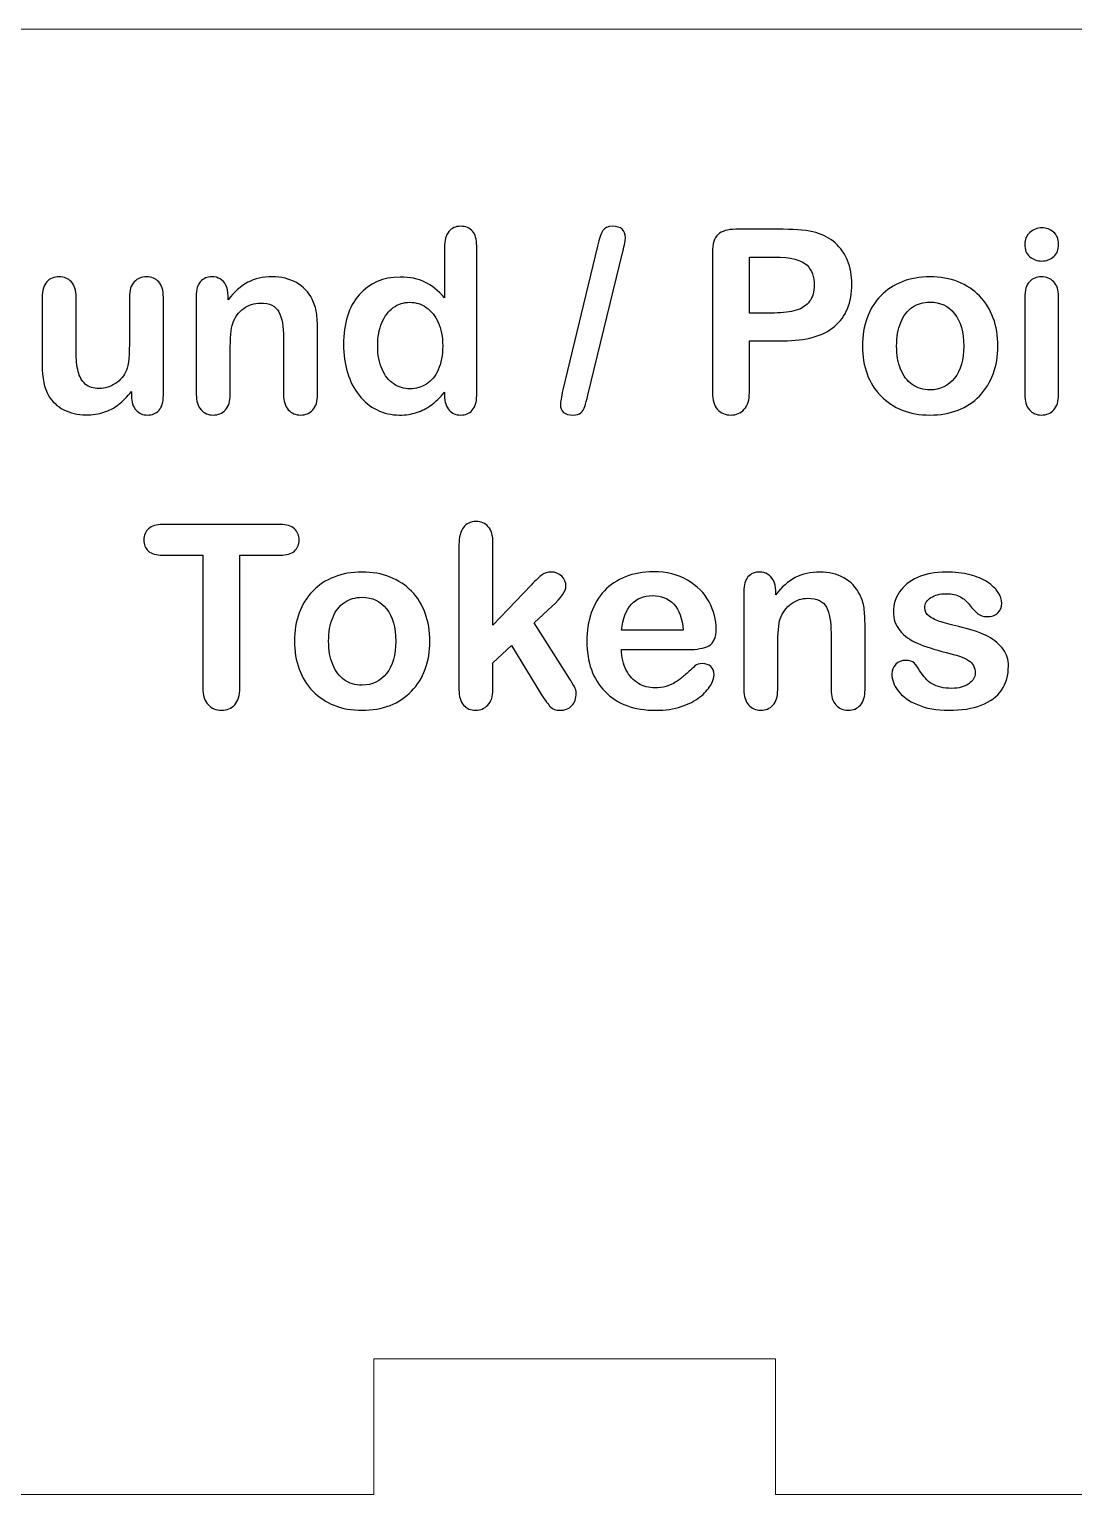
# Model space of a CAD drawing. Header units: inches. Extents: x -11.2 to 11.8, y -8.6 to 8.5.
# Drawn here: x -10.357 to -9.395, y -3.816 to -2.466 of the extents above; entities that cross this region are included whole.
import ezdxf

# ---------------------------------------------------------------- set-up
doc = ezdxf.new("R2010")
doc.units = ezdxf.units.IN
doc.header["$MEASUREMENT"] = 0
doc.layers.add('Tiny token holder', color=7, linetype='Continuous')

msp = doc.modelspace()

# ---------------------------------------------------------------- linework, layer by layer
at = {"layer": 'Tiny token holder', "color": 240, "lineweight": 9}
msp.add_open_spline([(-10.7794, -3.6911), (-10.7794, -3.6911), (-10.4094, -3.6911), (-10.4094, -3.6911), (-10.4094, -3.6911), (-10.4094, -3.6911), (-10.4094, -3.8161), (-10.4094, -3.8161), (-10.4094, -3.8161), (-10.4094, -3.8161), (-10.0394, -3.8161), (-10.0394, -3.8161), (-10.0394, -3.8161), (-10.0394, -3.8161), (-10.0394, -3.6911), (-10.0394, -3.6911), (-10.0394, -3.6911), (-10.0394, -3.6911), (-9.6694, -3.6911), (-9.6694, -3.6911), (-9.6694, -3.6911), (-9.6694, -3.6911), (-9.6694, -3.8161), (-9.6694, -3.8161), (-9.6694, -3.8161), (-9.6694, -3.8161), (-9.2994, -3.8161), (-9.2994, -3.8161), (-9.2994, -3.8161), (-9.2994, -3.8161), (-9.2994, -3.6911), (-9.2994, -3.6911), (-9.2994, -3.6911), (-9.2994, -3.6911), (-8.9294, -3.6911), (-8.9294, -3.6911), (-8.9294, -3.6911), (-8.9294, -3.6911), (-8.9294, -3.8161), (-8.9294, -3.8161), (-8.9294, -3.8161), (-8.9294, -3.8161), (-8.7544, -3.8161), (-8.7544, -3.8161), (-8.7544, -3.8161), (-8.7544, -3.8161), (-8.6294, -3.8161), (-8.6294, -3.8161), (-8.6294, -3.8161), (-8.6294, -3.8161), (-8.6294, -3.6911), (-8.6294, -3.6911), (-8.6294, -3.6911), (-8.6294, -3.6911), (-8.6294, -3.2631), (-8.6294, -3.2631), (-8.6294, -3.2631), (-8.6294, -3.2631), (-8.7544, -3.2631), (-8.7544, -3.2631), (-8.7544, -3.2631), (-8.7544, -3.2631), (-8.7544, -2.8931), (-8.7544, -2.8931), (-8.7544, -2.8931), (-8.7544, -2.8931), (-8.6294, -2.8931), (-8.6294, -2.8931), (-8.6294, -2.8931), (-8.6294, -2.8931), (-8.6294, -2.4661), (-8.6294, -2.4661), (-8.6294, -2.4661), (-8.6294, -2.4661), (-8.7544, -2.4661), (-8.7544, -2.4661), (-8.7544, -2.4661), (-8.7544, -2.4661), (-10.9544, -2.4661), (-10.9544, -2.4661), (-10.9544, -2.4661), (-10.9544, -2.4661), (-11.0794, -2.4661), (-11.0794, -2.4661), (-11.0794, -2.4661), (-11.0794, -2.4661), (-11.0794, -2.8931), (-11.0794, -2.8931), (-11.0794, -2.8931), (-11.0794, -2.8931), (-10.9544, -2.8931), (-10.9544, -2.8931), (-10.9544, -2.8931), (-10.9544, -2.8931), (-10.9544, -3.2631), (-10.9544, -3.2631), (-10.9544, -3.2631), (-10.9544, -3.2631), (-11.0794, -3.2631), (-11.0794, -3.2631), (-11.0794, -3.2631), (-11.0794, -3.2631), (-11.0794, -3.6911), (-11.0794, -3.6911), (-11.0794, -3.6911), (-11.0794, -3.6911), (-11.0794, -3.8161), (-11.0794, -3.8161), (-11.0794, -3.8161), (-11.0794, -3.8161), (-10.9544, -3.8161), (-10.9544, -3.8161), (-10.9544, -3.8161), (-10.9544, -3.8161), (-10.7794, -3.8161), (-10.7794, -3.8161), (-10.7794, -3.8161), (-10.7794, -3.8161), (-10.7794, -3.6911), (-10.7794, -3.6911)], degree=3, knots=[0, 0, 0, 0, 0.032258, 0.032258, 0.032258, 0.032258, 0.064516, 0.064516, 0.064516, 0.064516, 0.096774, 0.096774, 0.096774, 0.096774, 0.129032, 0.129032, 0.129032, 0.129032, 0.16129, 0.16129, 0.16129, 0.16129, 0.193548, 0.193548, 0.193548, 0.193548, 0.225806, 0.225806, 0.225806, 0.225806, 0.258065, 0.258065, 0.258065, 0.258065, 0.290323, 0.290323, 0.290323, 0.290323, 0.322581, 0.322581, 0.322581, 0.322581, 0.354839, 0.354839, 0.354839, 0.354839, 0.387097, 0.387097, 0.387097, 0.387097, 0.419355, 0.419355, 0.419355, 0.419355, 0.451613, 0.451613, 0.451613, 0.451613, 0.483871, 0.483871, 0.483871, 0.483871, 0.516129, 0.516129, 0.516129, 0.516129, 0.548387, 0.548387, 0.548387, 0.548387, 0.580645, 0.580645, 0.580645, 0.580645, 0.612903, 0.612903, 0.612903, 0.612903, 0.645161, 0.645161, 0.645161, 0.645161, 0.677419, 0.677419, 0.677419, 0.677419, 0.709677, 0.709677, 0.709677, 0.709677, 0.741935, 0.741935, 0.741935, 0.741935, 0.774194, 0.774194, 0.774194, 0.774194, 0.806452, 0.806452, 0.806452, 0.806452, 0.83871, 0.83871, 0.83871, 0.83871, 0.870968, 0.870968, 0.870968, 0.870968, 0.903226, 0.903226, 0.903226, 0.903226, 0.935484, 0.935484, 0.935484, 0.935484, 1, 1, 1, 1], dxfattribs=at)
at = {"layer": 'Tiny token holder', "color": 250}
for points, knots in [([(-9.9742, -2.8036), (-9.9742, -2.8036), (-9.9742, -2.8005), (-9.9742, -2.8005), (-9.9742, -2.8005), (-9.9784, -2.8053), (-9.9825, -2.8093), (-9.9866, -2.8123), (-9.9866, -2.8123), (-9.9907, -2.8153), (-9.9952, -2.8176), (-10, -2.8192), (-10, -2.8192), (-10.0047, -2.8207), (-10.0099, -2.8215), (-10.0156, -2.8215), (-10.0156, -2.8215), (-10.0231, -2.8215), (-10.03, -2.8199), (-10.0364, -2.8167), (-10.0364, -2.8167), (-10.0428, -2.8136), (-10.0484, -2.8091), (-10.053, -2.8031), (-10.053, -2.8031), (-10.0577, -2.7973), (-10.0612, -2.7903), (-10.0636, -2.7824), (-10.0636, -2.7824), (-10.066, -2.7744), (-10.0673, -2.7658), (-10.0673, -2.7566), (-10.0673, -2.7566), (-10.0673, -2.737), (-10.0625, -2.7217), (-10.0529, -2.7108), (-10.0529, -2.7108), (-10.0434, -2.6999), (-10.0307, -2.6944), (-10.0152, -2.6944), (-10.0152, -2.6944), (-10.0061, -2.6944), (-9.9985, -2.6959), (-9.9923, -2.699), (-9.9923, -2.699), (-9.9861, -2.7021), (-9.9801, -2.7069), (-9.9742, -2.7134), (-9.9742, -2.7134), (-9.9742, -2.7134), (-9.9742, -2.6671), (-9.9742, -2.6671), (-9.9742, -2.6671), (-9.9742, -2.6607), (-9.9729, -2.6558), (-9.9703, -2.6525), (-9.9703, -2.6525), (-9.9678, -2.6493), (-9.9641, -2.6476), (-9.9594, -2.6476), (-9.9594, -2.6476), (-9.9546, -2.6476), (-9.951, -2.6491), (-9.9484, -2.6521), (-9.9484, -2.6521), (-9.9459, -2.6552), (-9.9446, -2.6596), (-9.9446, -2.6655), (-9.9446, -2.6655), (-9.9446, -2.6655), (-9.9446, -2.8036), (-9.9446, -2.8036), (-9.9446, -2.8036), (-9.9446, -2.8096), (-9.9459, -2.8141), (-9.9487, -2.8171), (-9.9487, -2.8171), (-9.9515, -2.82), (-9.955, -2.8215), (-9.9594, -2.8215), (-9.9594, -2.8215), (-9.9636, -2.8215), (-9.9672, -2.82), (-9.97, -2.8169), (-9.97, -2.8169), (-9.9728, -2.8138), (-9.9742, -2.8093), (-9.9742, -2.8036)], [0, 0, 0, 0, 0.043478, 0.043478, 0.043478, 0.043478, 0.086957, 0.086957, 0.086957, 0.086957, 0.130435, 0.130435, 0.130435, 0.130435, 0.173913, 0.173913, 0.173913, 0.173913, 0.217391, 0.217391, 0.217391, 0.217391, 0.26087, 0.26087, 0.26087, 0.26087, 0.304348, 0.304348, 0.304348, 0.304348, 0.347826, 0.347826, 0.347826, 0.347826, 0.391304, 0.391304, 0.391304, 0.391304, 0.434783, 0.434783, 0.434783, 0.434783, 0.478261, 0.478261, 0.478261, 0.478261, 0.521739, 0.521739, 0.521739, 0.521739, 0.565217, 0.565217, 0.565217, 0.565217, 0.608696, 0.608696, 0.608696, 0.608696, 0.652174, 0.652174, 0.652174, 0.652174, 0.695652, 0.695652, 0.695652, 0.695652, 0.73913, 0.73913, 0.73913, 0.73913, 0.782609, 0.782609, 0.782609, 0.782609, 0.826087, 0.826087, 0.826087, 0.826087, 0.869565, 0.869565, 0.869565, 0.869565, 0.913043, 0.913043, 0.913043, 0.913043, 1, 1, 1, 1]), ([(-9.81, -2.6709), (-9.81, -2.6709), (-9.8421, -2.8031), (-9.8421, -2.8031), (-9.8421, -2.8031), (-9.8432, -2.8075), (-9.8441, -2.811), (-9.8449, -2.8135), (-9.8449, -2.8135), (-9.8457, -2.816), (-9.847, -2.818), (-9.8486, -2.8194), (-9.8486, -2.8194), (-9.8502, -2.8208), (-9.8526, -2.8215), (-9.8558, -2.8215), (-9.8558, -2.8215), (-9.8636, -2.8215), (-9.8675, -2.8182), (-9.8675, -2.8114), (-9.8675, -2.8114), (-9.8675, -2.8097), (-9.8667, -2.8053), (-9.8652, -2.7982), (-9.8652, -2.7982), (-9.8652, -2.7982), (-9.8332, -2.666), (-9.8332, -2.666), (-9.8332, -2.666), (-9.8315, -2.6589), (-9.8299, -2.6541), (-9.8284, -2.6515), (-9.8284, -2.6515), (-9.8268, -2.6489), (-9.8238, -2.6476), (-9.8194, -2.6476), (-9.8194, -2.6476), (-9.8155, -2.6476), (-9.8126, -2.6485), (-9.8106, -2.6503), (-9.8106, -2.6503), (-9.8086, -2.6522), (-9.8076, -2.6547), (-9.8076, -2.6579), (-9.8076, -2.6579), (-9.8076, -2.6603), (-9.8084, -2.6646), (-9.81, -2.6709)], [0, 0, 0, 0, 0.076923, 0.076923, 0.076923, 0.076923, 0.153846, 0.153846, 0.153846, 0.153846, 0.230769, 0.230769, 0.230769, 0.230769, 0.307692, 0.307692, 0.307692, 0.307692, 0.384615, 0.384615, 0.384615, 0.384615, 0.461538, 0.461538, 0.461538, 0.461538, 0.538462, 0.538462, 0.538462, 0.538462, 0.615385, 0.615385, 0.615385, 0.615385, 0.692308, 0.692308, 0.692308, 0.692308, 0.769231, 0.769231, 0.769231, 0.769231, 0.846154, 0.846154, 0.846154, 0.846154, 1, 1, 1, 1]), ([(-9.6622, -2.7531), (-9.6622, -2.7531), (-9.6934, -2.7531), (-9.6934, -2.7531), (-9.6934, -2.7531), (-9.6934, -2.7531), (-9.6934, -2.8008), (-9.6934, -2.8008), (-9.6934, -2.8008), (-9.6934, -2.8076), (-9.695, -2.8127), (-9.6982, -2.8162), (-9.6982, -2.8162), (-9.7014, -2.8198), (-9.7055, -2.8215), (-9.7103, -2.8215), (-9.7103, -2.8215), (-9.7155, -2.8215), (-9.7196, -2.8198), (-9.7228, -2.8163), (-9.7228, -2.8163), (-9.7259, -2.8128), (-9.7275, -2.8077), (-9.7275, -2.801), (-9.7275, -2.801), (-9.7275, -2.801), (-9.7275, -2.6713), (-9.7275, -2.6713), (-9.7275, -2.6713), (-9.7275, -2.6638), (-9.7257, -2.6585), (-9.7223, -2.6552), (-9.7223, -2.6552), (-9.7188, -2.652), (-9.7134, -2.6504), (-9.7059, -2.6504), (-9.7059, -2.6504), (-9.7059, -2.6504), (-9.6622, -2.6504), (-9.6622, -2.6504), (-9.6622, -2.6504), (-9.6492, -2.6504), (-9.6393, -2.6514), (-9.6323, -2.6534), (-9.6323, -2.6534), (-9.6254, -2.6553), (-9.6195, -2.6585), (-9.6144, -2.6629), (-9.6144, -2.6629), (-9.6094, -2.6674), (-9.6056, -2.6728), (-9.603, -2.6792), (-9.603, -2.6792), (-9.6004, -2.6856), (-9.5991, -2.6929), (-9.5991, -2.7009), (-9.5991, -2.7009), (-9.5991, -2.7181), (-9.6044, -2.731), (-9.615, -2.7399), (-9.615, -2.7399), (-9.6255, -2.7487), (-9.6412, -2.7531), (-9.6622, -2.7531)], [0, 0, 0, 0, 0.058824, 0.058824, 0.058824, 0.058824, 0.117647, 0.117647, 0.117647, 0.117647, 0.176471, 0.176471, 0.176471, 0.176471, 0.235294, 0.235294, 0.235294, 0.235294, 0.294118, 0.294118, 0.294118, 0.294118, 0.352941, 0.352941, 0.352941, 0.352941, 0.411765, 0.411765, 0.411765, 0.411765, 0.470588, 0.470588, 0.470588, 0.470588, 0.529412, 0.529412, 0.529412, 0.529412, 0.588235, 0.588235, 0.588235, 0.588235, 0.647059, 0.647059, 0.647059, 0.647059, 0.705882, 0.705882, 0.705882, 0.705882, 0.764706, 0.764706, 0.764706, 0.764706, 0.823529, 0.823529, 0.823529, 0.823529, 0.882353, 0.882353, 0.882353, 0.882353, 1, 1, 1, 1]), ([(-9.424, -2.6796), (-9.4284, -2.6796), (-9.4321, -2.6782), (-9.4352, -2.6756), (-9.4352, -2.6756), (-9.4383, -2.6729), (-9.4398, -2.6691), (-9.4398, -2.6642), (-9.4398, -2.6642), (-9.4398, -2.6598), (-9.4383, -2.6562), (-9.4351, -2.6533), (-9.4351, -2.6533), (-9.4319, -2.6505), (-9.4282, -2.649), (-9.424, -2.649), (-9.424, -2.649), (-9.42, -2.649), (-9.4164, -2.6503), (-9.4133, -2.6529), (-9.4133, -2.6529), (-9.4101, -2.6555), (-9.4086, -2.6593), (-9.4086, -2.6642), (-9.4086, -2.6642), (-9.4086, -2.669), (-9.4101, -2.6728), (-9.4131, -2.6755), (-9.4131, -2.6755), (-9.4162, -2.6782), (-9.4198, -2.6796), (-9.424, -2.6796)], [0, 0, 0, 0, 0.111111, 0.111111, 0.111111, 0.111111, 0.222222, 0.222222, 0.222222, 0.222222, 0.333333, 0.333333, 0.333333, 0.333333, 0.444444, 0.444444, 0.444444, 0.444444, 0.555556, 0.555556, 0.555556, 0.555556, 0.666667, 0.666667, 0.666667, 0.666667, 0.777778, 0.777778, 0.777778, 0.777778, 1, 1, 1, 1]), ([(-9.6704, -2.676), (-9.6704, -2.676), (-9.6934, -2.676), (-9.6934, -2.676), (-9.6934, -2.676), (-9.6934, -2.676), (-9.6934, -2.7275), (-9.6934, -2.7275), (-9.6934, -2.7275), (-9.6934, -2.7275), (-9.6704, -2.7275), (-9.6704, -2.7275), (-9.6704, -2.7275), (-9.6624, -2.7275), (-9.6557, -2.7266), (-9.6502, -2.725), (-9.6502, -2.725), (-9.6449, -2.7233), (-9.6408, -2.7205), (-9.6379, -2.7167), (-9.6379, -2.7167), (-9.6351, -2.7129), (-9.6337, -2.7079), (-9.6337, -2.7017), (-9.6337, -2.7017), (-9.6337, -2.6942), (-9.6359, -2.6882), (-9.6402, -2.6835), (-9.6402, -2.6835), (-9.6451, -2.6786), (-9.6552, -2.676), (-9.6704, -2.676)], [0, 0, 0, 0, 0.111111, 0.111111, 0.111111, 0.111111, 0.222222, 0.222222, 0.222222, 0.222222, 0.333333, 0.333333, 0.333333, 0.333333, 0.444444, 0.444444, 0.444444, 0.444444, 0.555556, 0.555556, 0.555556, 0.555556, 0.666667, 0.666667, 0.666667, 0.666667, 0.777778, 0.777778, 0.777778, 0.777778, 1, 1, 1, 1]), ([(-10.2626, -2.8039), (-10.2626, -2.8039), (-10.2626, -2.7998), (-10.2626, -2.7998), (-10.2626, -2.7998), (-10.2664, -2.8046), (-10.2703, -2.8086), (-10.2744, -2.8118), (-10.2744, -2.8118), (-10.2785, -2.815), (-10.283, -2.8174), (-10.2879, -2.8189), (-10.2879, -2.8189), (-10.2928, -2.8205), (-10.2984, -2.8213), (-10.3047, -2.8213), (-10.3047, -2.8213), (-10.3123, -2.8213), (-10.319, -2.8197), (-10.325, -2.8166), (-10.325, -2.8166), (-10.331, -2.8135), (-10.3357, -2.8091), (-10.339, -2.8036), (-10.339, -2.8036), (-10.3429, -2.797), (-10.3448, -2.7874), (-10.3448, -2.7749), (-10.3448, -2.7749), (-10.3448, -2.7749), (-10.3448, -2.7129), (-10.3448, -2.7129), (-10.3448, -2.7129), (-10.3448, -2.7066), (-10.3434, -2.7019), (-10.3406, -2.6988), (-10.3406, -2.6988), (-10.3378, -2.6957), (-10.334, -2.6941), (-10.3293, -2.6941), (-10.3293, -2.6941), (-10.3246, -2.6941), (-10.3208, -2.6957), (-10.3179, -2.6988), (-10.3179, -2.6988), (-10.315, -2.702), (-10.3136, -2.7066), (-10.3136, -2.7129), (-10.3136, -2.7129), (-10.3136, -2.7129), (-10.3136, -2.763), (-10.3136, -2.763), (-10.3136, -2.763), (-10.3136, -2.7702), (-10.3129, -2.7764), (-10.3117, -2.7813), (-10.3117, -2.7813), (-10.3105, -2.7862), (-10.3083, -2.7901), (-10.3051, -2.7929), (-10.3051, -2.7929), (-10.302, -2.7957), (-10.2976, -2.7971), (-10.2922, -2.7971), (-10.2922, -2.7971), (-10.2869, -2.7971), (-10.2819, -2.7955), (-10.2773, -2.7924), (-10.2773, -2.7924), (-10.2726, -2.7892), (-10.2692, -2.7851), (-10.2671, -2.7801), (-10.2671, -2.7801), (-10.2653, -2.7757), (-10.2644, -2.7659), (-10.2644, -2.7509), (-10.2644, -2.7509), (-10.2644, -2.7509), (-10.2644, -2.7129), (-10.2644, -2.7129), (-10.2644, -2.7129), (-10.2644, -2.7066), (-10.263, -2.702), (-10.2601, -2.6988), (-10.2601, -2.6988), (-10.2571, -2.6957), (-10.2534, -2.6941), (-10.2487, -2.6941), (-10.2487, -2.6941), (-10.244, -2.6941), (-10.2403, -2.6957), (-10.2374, -2.6988), (-10.2374, -2.6988), (-10.2346, -2.7019), (-10.2332, -2.7066), (-10.2332, -2.7129), (-10.2332, -2.7129), (-10.2332, -2.7129), (-10.2332, -2.8036), (-10.2332, -2.8036), (-10.2332, -2.8036), (-10.2332, -2.8096), (-10.2345, -2.814), (-10.2372, -2.8171), (-10.2372, -2.8171), (-10.24, -2.82), (-10.2435, -2.8215), (-10.2478, -2.8215), (-10.2478, -2.8215), (-10.2521, -2.8215), (-10.2556, -2.82), (-10.2584, -2.8169), (-10.2584, -2.8169), (-10.2612, -2.8138), (-10.2626, -2.8094), (-10.2626, -2.8039)], [0, 0, 0, 0, 0.033333, 0.033333, 0.033333, 0.033333, 0.066667, 0.066667, 0.066667, 0.066667, 0.1, 0.1, 0.1, 0.1, 0.133333, 0.133333, 0.133333, 0.133333, 0.166667, 0.166667, 0.166667, 0.166667, 0.2, 0.2, 0.2, 0.2, 0.233333, 0.233333, 0.233333, 0.233333, 0.266667, 0.266667, 0.266667, 0.266667, 0.3, 0.3, 0.3, 0.3, 0.333333, 0.333333, 0.333333, 0.333333, 0.366667, 0.366667, 0.366667, 0.366667, 0.4, 0.4, 0.4, 0.4, 0.433333, 0.433333, 0.433333, 0.433333, 0.466667, 0.466667, 0.466667, 0.466667, 0.5, 0.5, 0.5, 0.5, 0.533333, 0.533333, 0.533333, 0.533333, 0.566667, 0.566667, 0.566667, 0.566667, 0.6, 0.6, 0.6, 0.6, 0.633333, 0.633333, 0.633333, 0.633333, 0.666667, 0.666667, 0.666667, 0.666667, 0.7, 0.7, 0.7, 0.7, 0.733333, 0.733333, 0.733333, 0.733333, 0.766667, 0.766667, 0.766667, 0.766667, 0.8, 0.8, 0.8, 0.8, 0.833333, 0.833333, 0.833333, 0.833333, 0.866667, 0.866667, 0.866667, 0.866667, 0.9, 0.9, 0.9, 0.9, 0.933333, 0.933333, 0.933333, 0.933333, 1, 1, 1, 1]), ([(-10.1736, -2.7115), (-10.1736, -2.7115), (-10.1736, -2.7153), (-10.1736, -2.7153), (-10.1736, -2.7153), (-10.168, -2.708), (-10.162, -2.7026), (-10.1555, -2.6992), (-10.1555, -2.6992), (-10.1489, -2.6958), (-10.1414, -2.6941), (-10.1329, -2.6941), (-10.1329, -2.6941), (-10.1246, -2.6941), (-10.1173, -2.6959), (-10.1107, -2.6995), (-10.1107, -2.6995), (-10.1042, -2.7031), (-10.0994, -2.7082), (-10.0962, -2.7148), (-10.0962, -2.7148), (-10.0941, -2.7186), (-10.0928, -2.7227), (-10.0921, -2.7272), (-10.0921, -2.7272), (-10.0915, -2.7316), (-10.0912, -2.7373), (-10.0912, -2.7442), (-10.0912, -2.7442), (-10.0912, -2.7442), (-10.0912, -2.8025), (-10.0912, -2.8025), (-10.0912, -2.8025), (-10.0912, -2.8088), (-10.0927, -2.8135), (-10.0955, -2.8167), (-10.0955, -2.8167), (-10.0984, -2.8199), (-10.1022, -2.8215), (-10.1067, -2.8215), (-10.1067, -2.8215), (-10.1114, -2.8215), (-10.1152, -2.8199), (-10.1181, -2.8166), (-10.1181, -2.8166), (-10.121, -2.8133), (-10.1225, -2.8086), (-10.1225, -2.8025), (-10.1225, -2.8025), (-10.1225, -2.8025), (-10.1225, -2.7502), (-10.1225, -2.7502), (-10.1225, -2.7502), (-10.1225, -2.7399), (-10.1239, -2.732), (-10.1268, -2.7265), (-10.1268, -2.7265), (-10.1296, -2.7211), (-10.1354, -2.7183), (-10.1439, -2.7183), (-10.1439, -2.7183), (-10.1495, -2.7183), (-10.1546, -2.72), (-10.1592, -2.7233), (-10.1592, -2.7233), (-10.1638, -2.7266), (-10.1672, -2.7312), (-10.1693, -2.7371), (-10.1693, -2.7371), (-10.1708, -2.7417), (-10.1716, -2.7504), (-10.1716, -2.7632), (-10.1716, -2.7632), (-10.1716, -2.7632), (-10.1716, -2.8025), (-10.1716, -2.8025), (-10.1716, -2.8025), (-10.1716, -2.8088), (-10.1731, -2.8136), (-10.176, -2.8167), (-10.176, -2.8167), (-10.179, -2.8199), (-10.1828, -2.8215), (-10.1874, -2.8215), (-10.1874, -2.8215), (-10.1919, -2.8215), (-10.1956, -2.8199), (-10.1985, -2.8166), (-10.1985, -2.8166), (-10.2014, -2.8133), (-10.2029, -2.8086), (-10.2029, -2.8025), (-10.2029, -2.8025), (-10.2029, -2.8025), (-10.2029, -2.7119), (-10.2029, -2.7119), (-10.2029, -2.7119), (-10.2029, -2.706), (-10.2016, -2.7015), (-10.199, -2.6986), (-10.199, -2.6986), (-10.1964, -2.6956), (-10.1928, -2.6941), (-10.1883, -2.6941), (-10.1883, -2.6941), (-10.1856, -2.6941), (-10.1831, -2.6948), (-10.1809, -2.6961), (-10.1809, -2.6961), (-10.1786, -2.6974), (-10.1769, -2.6994), (-10.1756, -2.7019), (-10.1756, -2.7019), (-10.1742, -2.7045), (-10.1736, -2.7077), (-10.1736, -2.7115)], [0, 0, 0, 0, 0.033333, 0.033333, 0.033333, 0.033333, 0.066667, 0.066667, 0.066667, 0.066667, 0.1, 0.1, 0.1, 0.1, 0.133333, 0.133333, 0.133333, 0.133333, 0.166667, 0.166667, 0.166667, 0.166667, 0.2, 0.2, 0.2, 0.2, 0.233333, 0.233333, 0.233333, 0.233333, 0.266667, 0.266667, 0.266667, 0.266667, 0.3, 0.3, 0.3, 0.3, 0.333333, 0.333333, 0.333333, 0.333333, 0.366667, 0.366667, 0.366667, 0.366667, 0.4, 0.4, 0.4, 0.4, 0.433333, 0.433333, 0.433333, 0.433333, 0.466667, 0.466667, 0.466667, 0.466667, 0.5, 0.5, 0.5, 0.5, 0.533333, 0.533333, 0.533333, 0.533333, 0.566667, 0.566667, 0.566667, 0.566667, 0.6, 0.6, 0.6, 0.6, 0.633333, 0.633333, 0.633333, 0.633333, 0.666667, 0.666667, 0.666667, 0.666667, 0.7, 0.7, 0.7, 0.7, 0.733333, 0.733333, 0.733333, 0.733333, 0.766667, 0.766667, 0.766667, 0.766667, 0.8, 0.8, 0.8, 0.8, 0.833333, 0.833333, 0.833333, 0.833333, 0.866667, 0.866667, 0.866667, 0.866667, 0.9, 0.9, 0.9, 0.9, 0.933333, 0.933333, 0.933333, 0.933333, 1, 1, 1, 1]), ([(-9.4645, -2.7579), (-9.4645, -2.7672), (-9.4659, -2.7758), (-9.4689, -2.7837), (-9.4689, -2.7837), (-9.4718, -2.7916), (-9.476, -2.7983), (-9.4815, -2.804), (-9.4815, -2.804), (-9.487, -2.8097), (-9.4936, -2.814), (-9.5012, -2.817), (-9.5012, -2.817), (-9.5089, -2.82), (-9.5175, -2.8215), (-9.5271, -2.8215), (-9.5271, -2.8215), (-9.5366, -2.8215), (-9.5451, -2.82), (-9.5527, -2.8169), (-9.5527, -2.8169), (-9.5602, -2.8139), (-9.5668, -2.8095), (-9.5724, -2.8038), (-9.5724, -2.8038), (-9.5779, -2.7981), (-9.5821, -2.7914), (-9.585, -2.7836), (-9.585, -2.7836), (-9.5878, -2.7758), (-9.5893, -2.7672), (-9.5893, -2.7578), (-9.5893, -2.7578), (-9.5893, -2.7484), (-9.5878, -2.7397), (-9.5849, -2.7318), (-9.5849, -2.7318), (-9.582, -2.7239), (-9.5779, -2.7172), (-9.5724, -2.7116), (-9.5724, -2.7116), (-9.567, -2.706), (-9.5604, -2.7017), (-9.5527, -2.6987), (-9.5527, -2.6987), (-9.545, -2.6957), (-9.5364, -2.6941), (-9.5271, -2.6941), (-9.5271, -2.6941), (-9.5176, -2.6941), (-9.509, -2.6957), (-9.5012, -2.6987), (-9.5012, -2.6987), (-9.4935, -2.7018), (-9.4869, -2.7062), (-9.4814, -2.7118), (-9.4814, -2.7118), (-9.4759, -2.7175), (-9.4717, -2.7242), (-9.4688, -2.7321), (-9.4688, -2.7321), (-9.4659, -2.7399), (-9.4645, -2.7485), (-9.4645, -2.7579)], [0, 0, 0, 0, 0.058824, 0.058824, 0.058824, 0.058824, 0.117647, 0.117647, 0.117647, 0.117647, 0.176471, 0.176471, 0.176471, 0.176471, 0.235294, 0.235294, 0.235294, 0.235294, 0.294118, 0.294118, 0.294118, 0.294118, 0.352941, 0.352941, 0.352941, 0.352941, 0.411765, 0.411765, 0.411765, 0.411765, 0.470588, 0.470588, 0.470588, 0.470588, 0.529412, 0.529412, 0.529412, 0.529412, 0.588235, 0.588235, 0.588235, 0.588235, 0.647059, 0.647059, 0.647059, 0.647059, 0.705882, 0.705882, 0.705882, 0.705882, 0.764706, 0.764706, 0.764706, 0.764706, 0.823529, 0.823529, 0.823529, 0.823529, 0.882353, 0.882353, 0.882353, 0.882353, 1, 1, 1, 1]), ([(-9.4086, -2.7119), (-9.4086, -2.7119), (-9.4086, -2.8025), (-9.4086, -2.8025), (-9.4086, -2.8025), (-9.4086, -2.8088), (-9.4101, -2.8135), (-9.413, -2.8167), (-9.413, -2.8167), (-9.416, -2.8199), (-9.4198, -2.8215), (-9.4244, -2.8215), (-9.4244, -2.8215), (-9.4289, -2.8215), (-9.4327, -2.8199), (-9.4355, -2.8166), (-9.4355, -2.8166), (-9.4384, -2.8133), (-9.4398, -2.8086), (-9.4398, -2.8025), (-9.4398, -2.8025), (-9.4398, -2.8025), (-9.4398, -2.7129), (-9.4398, -2.7129), (-9.4398, -2.7129), (-9.4398, -2.7066), (-9.4384, -2.702), (-9.4355, -2.6988), (-9.4355, -2.6988), (-9.4327, -2.6957), (-9.4289, -2.6941), (-9.4244, -2.6941), (-9.4244, -2.6941), (-9.4198, -2.6941), (-9.416, -2.6957), (-9.413, -2.6988), (-9.413, -2.6988), (-9.4101, -2.702), (-9.4086, -2.7064), (-9.4086, -2.7119)], [0, 0, 0, 0, 0.090909, 0.090909, 0.090909, 0.090909, 0.181818, 0.181818, 0.181818, 0.181818, 0.272727, 0.272727, 0.272727, 0.272727, 0.363636, 0.363636, 0.363636, 0.363636, 0.454545, 0.454545, 0.454545, 0.454545, 0.545455, 0.545455, 0.545455, 0.545455, 0.636364, 0.636364, 0.636364, 0.636364, 0.727273, 0.727273, 0.727273, 0.727273, 0.818182, 0.818182, 0.818182, 0.818182, 1, 1, 1, 1]), ([(-10.0358, -2.7576), (-10.0358, -2.7661), (-10.0344, -2.7733), (-10.0318, -2.7793), (-10.0318, -2.7793), (-10.0292, -2.7853), (-10.0256, -2.7898), (-10.021, -2.7928), (-10.021, -2.7928), (-10.0164, -2.7958), (-10.0114, -2.7973), (-10.0059, -2.7973), (-10.0059, -2.7973), (-10.0004, -2.7973), (-9.9954, -2.7959), (-9.9909, -2.793), (-9.9909, -2.793), (-9.9863, -2.7901), (-9.9827, -2.7858), (-9.98, -2.7798), (-9.98, -2.7798), (-9.9773, -2.7739), (-9.9759, -2.7665), (-9.9759, -2.7576), (-9.9759, -2.7576), (-9.9759, -2.7493), (-9.9773, -2.7422), (-9.98, -2.7362), (-9.98, -2.7362), (-9.9827, -2.7301), (-9.9864, -2.7256), (-9.991, -2.7224), (-9.991, -2.7224), (-9.9956, -2.7192), (-10.0007, -2.7176), (-10.0062, -2.7176), (-10.0062, -2.7176), (-10.0119, -2.7176), (-10.017, -2.7192), (-10.0215, -2.7225), (-10.0215, -2.7225), (-10.026, -2.7258), (-10.0295, -2.7304), (-10.032, -2.7365), (-10.032, -2.7365), (-10.0345, -2.7426), (-10.0358, -2.7496), (-10.0358, -2.7576)], [0, 0, 0, 0, 0.076923, 0.076923, 0.076923, 0.076923, 0.153846, 0.153846, 0.153846, 0.153846, 0.230769, 0.230769, 0.230769, 0.230769, 0.307692, 0.307692, 0.307692, 0.307692, 0.384615, 0.384615, 0.384615, 0.384615, 0.461538, 0.461538, 0.461538, 0.461538, 0.538462, 0.538462, 0.538462, 0.538462, 0.615385, 0.615385, 0.615385, 0.615385, 0.692308, 0.692308, 0.692308, 0.692308, 0.769231, 0.769231, 0.769231, 0.769231, 0.846154, 0.846154, 0.846154, 0.846154, 1, 1, 1, 1]), ([(-9.496, -2.7579), (-9.496, -2.7451), (-9.4988, -2.7352), (-9.5044, -2.7281), (-9.5044, -2.7281), (-9.5101, -2.721), (-9.5176, -2.7174), (-9.5271, -2.7174), (-9.5271, -2.7174), (-9.5332, -2.7174), (-9.5386, -2.719), (-9.5432, -2.7221), (-9.5432, -2.7221), (-9.5479, -2.7253), (-9.5515, -2.73), (-9.554, -2.7362), (-9.554, -2.7362), (-9.5566, -2.7424), (-9.5578, -2.7496), (-9.5578, -2.7579), (-9.5578, -2.7579), (-9.5578, -2.7661), (-9.5566, -2.7732), (-9.5541, -2.7793), (-9.5541, -2.7793), (-9.5516, -2.7854), (-9.5481, -2.7901), (-9.5434, -2.7934), (-9.5434, -2.7934), (-9.5388, -2.7966), (-9.5333, -2.7983), (-9.5271, -2.7983), (-9.5271, -2.7983), (-9.5176, -2.7983), (-9.5101, -2.7947), (-9.5044, -2.7875), (-9.5044, -2.7875), (-9.4988, -2.7804), (-9.496, -2.7705), (-9.496, -2.7579)], [0, 0, 0, 0, 0.090909, 0.090909, 0.090909, 0.090909, 0.181818, 0.181818, 0.181818, 0.181818, 0.272727, 0.272727, 0.272727, 0.272727, 0.363636, 0.363636, 0.363636, 0.363636, 0.454545, 0.454545, 0.454545, 0.454545, 0.545455, 0.545455, 0.545455, 0.545455, 0.636364, 0.636364, 0.636364, 0.636364, 0.727273, 0.727273, 0.727273, 0.727273, 0.818182, 0.818182, 0.818182, 0.818182, 1, 1, 1, 1]), ([(-10.1256, -2.9506), (-10.1256, -2.9506), (-10.1627, -2.9506), (-10.1627, -2.9506), (-10.1627, -2.9506), (-10.1627, -2.9506), (-10.1627, -3.0728), (-10.1627, -3.0728), (-10.1627, -3.0728), (-10.1627, -3.0798), (-10.1643, -3.085), (-10.1675, -3.0884), (-10.1675, -3.0884), (-10.1706, -3.0918), (-10.1747, -3.0935), (-10.1797, -3.0935), (-10.1797, -3.0935), (-10.1847, -3.0935), (-10.1889, -3.0918), (-10.192, -3.0883), (-10.192, -3.0883), (-10.1952, -3.0849), (-10.1968, -3.0797), (-10.1968, -3.0728), (-10.1968, -3.0728), (-10.1968, -3.0728), (-10.1968, -2.9506), (-10.1968, -2.9506), (-10.1968, -2.9506), (-10.1968, -2.9506), (-10.234, -2.9506), (-10.234, -2.9506), (-10.234, -2.9506), (-10.2398, -2.9506), (-10.2441, -2.9493), (-10.247, -2.9468), (-10.247, -2.9468), (-10.2498, -2.9442), (-10.2512, -2.9408), (-10.2512, -2.9366), (-10.2512, -2.9366), (-10.2512, -2.9322), (-10.2497, -2.9288), (-10.2468, -2.9262), (-10.2468, -2.9262), (-10.2439, -2.9237), (-10.2396, -2.9224), (-10.234, -2.9224), (-10.234, -2.9224), (-10.234, -2.9224), (-10.1256, -2.9224), (-10.1256, -2.9224), (-10.1256, -2.9224), (-10.1197, -2.9224), (-10.1153, -2.9237), (-10.1124, -2.9263), (-10.1124, -2.9263), (-10.1096, -2.929), (-10.1081, -2.9324), (-10.1081, -2.9366), (-10.1081, -2.9366), (-10.1081, -2.9408), (-10.1096, -2.9442), (-10.1125, -2.9468), (-10.1125, -2.9468), (-10.1154, -2.9493), (-10.1197, -2.9506), (-10.1256, -2.9506)], [0, 0, 0, 0, 0.055556, 0.055556, 0.055556, 0.055556, 0.111111, 0.111111, 0.111111, 0.111111, 0.166667, 0.166667, 0.166667, 0.166667, 0.222222, 0.222222, 0.222222, 0.222222, 0.277778, 0.277778, 0.277778, 0.277778, 0.333333, 0.333333, 0.333333, 0.333333, 0.388889, 0.388889, 0.388889, 0.388889, 0.444444, 0.444444, 0.444444, 0.444444, 0.5, 0.5, 0.5, 0.5, 0.555556, 0.555556, 0.555556, 0.555556, 0.611111, 0.611111, 0.611111, 0.611111, 0.666667, 0.666667, 0.666667, 0.666667, 0.722222, 0.722222, 0.722222, 0.722222, 0.777778, 0.777778, 0.777778, 0.777778, 0.833333, 0.833333, 0.833333, 0.833333, 0.888889, 0.888889, 0.888889, 0.888889, 1, 1, 1, 1]), ([(-9.885, -3.0792), (-9.885, -3.0792), (-9.9126, -3.0338), (-9.9126, -3.0338), (-9.9126, -3.0338), (-9.9126, -3.0338), (-9.9296, -3.0498), (-9.9296, -3.0498), (-9.9296, -3.0498), (-9.9296, -3.0498), (-9.9296, -3.0747), (-9.9296, -3.0747), (-9.9296, -3.0747), (-9.9296, -3.0807), (-9.9312, -3.0854), (-9.9344, -3.0887), (-9.9344, -3.0887), (-9.9376, -3.0919), (-9.9412, -3.0935), (-9.9454, -3.0935), (-9.9454, -3.0935), (-9.9502, -3.0935), (-9.954, -3.0919), (-9.9567, -3.0887), (-9.9567, -3.0887), (-9.9595, -3.0855), (-9.9609, -3.0807), (-9.9609, -3.0745), (-9.9609, -3.0745), (-9.9609, -3.0745), (-9.9609, -2.9409), (-9.9609, -2.9409), (-9.9609, -2.9409), (-9.9609, -2.934), (-9.9595, -2.9287), (-9.9568, -2.925), (-9.9568, -2.925), (-9.9542, -2.9214), (-9.9503, -2.9196), (-9.9454, -2.9196), (-9.9454, -2.9196), (-9.9405, -2.9196), (-9.9367, -2.9212), (-9.9339, -2.9245), (-9.9339, -2.9245), (-9.931, -2.9278), (-9.9296, -2.9327), (-9.9296, -2.9391), (-9.9296, -2.9391), (-9.9296, -2.9391), (-9.9296, -3.015), (-9.9296, -3.015), (-9.9296, -3.015), (-9.9296, -3.015), (-9.8944, -2.9781), (-9.8944, -2.9781), (-9.8944, -2.9781), (-9.89, -2.9735), (-9.8867, -2.9703), (-9.8844, -2.9686), (-9.8844, -2.9686), (-9.8821, -2.967), (-9.8793, -2.9661), (-9.876, -2.9661), (-9.876, -2.9661), (-9.8721, -2.9661), (-9.8689, -2.9674), (-9.8663, -2.9699), (-9.8663, -2.9699), (-9.8636, -2.9724), (-9.8624, -2.9755), (-9.8624, -2.9792), (-9.8624, -2.9792), (-9.8624, -2.9838), (-9.8666, -2.9899), (-9.8751, -2.9976), (-9.8751, -2.9976), (-9.8751, -2.9976), (-9.8917, -3.0128), (-9.8917, -3.0128), (-9.8917, -3.0128), (-9.8917, -3.0128), (-9.8596, -3.0633), (-9.8596, -3.0633), (-9.8596, -3.0633), (-9.8572, -3.0671), (-9.8555, -3.0699), (-9.8545, -3.0719), (-9.8545, -3.0719), (-9.8535, -3.0739), (-9.853, -3.0757), (-9.853, -3.0775), (-9.853, -3.0775), (-9.853, -3.0824), (-9.8543, -3.0864), (-9.857, -3.0892), (-9.857, -3.0892), (-9.8597, -3.0921), (-9.8633, -3.0935), (-9.8678, -3.0935), (-9.8678, -3.0935), (-9.8716, -3.0935), (-9.8745, -3.0925), (-9.8766, -3.0904), (-9.8766, -3.0904), (-9.8786, -3.0883), (-9.8814, -3.0846), (-9.885, -3.0792)], [0, 0, 0, 0, 0.035714, 0.035714, 0.035714, 0.035714, 0.071429, 0.071429, 0.071429, 0.071429, 0.107143, 0.107143, 0.107143, 0.107143, 0.142857, 0.142857, 0.142857, 0.142857, 0.178571, 0.178571, 0.178571, 0.178571, 0.214286, 0.214286, 0.214286, 0.214286, 0.25, 0.25, 0.25, 0.25, 0.285714, 0.285714, 0.285714, 0.285714, 0.321429, 0.321429, 0.321429, 0.321429, 0.357143, 0.357143, 0.357143, 0.357143, 0.392857, 0.392857, 0.392857, 0.392857, 0.428571, 0.428571, 0.428571, 0.428571, 0.464286, 0.464286, 0.464286, 0.464286, 0.5, 0.5, 0.5, 0.5, 0.535714, 0.535714, 0.535714, 0.535714, 0.571429, 0.571429, 0.571429, 0.571429, 0.607143, 0.607143, 0.607143, 0.607143, 0.642857, 0.642857, 0.642857, 0.642857, 0.678571, 0.678571, 0.678571, 0.678571, 0.714286, 0.714286, 0.714286, 0.714286, 0.75, 0.75, 0.75, 0.75, 0.785714, 0.785714, 0.785714, 0.785714, 0.821429, 0.821429, 0.821429, 0.821429, 0.857143, 0.857143, 0.857143, 0.857143, 0.892857, 0.892857, 0.892857, 0.892857, 0.928571, 0.928571, 0.928571, 0.928571, 1, 1, 1, 1]), ([(-9.9877, -3.0299), (-9.9877, -3.0392), (-9.9891, -3.0478), (-9.992, -3.0557), (-9.992, -3.0557), (-9.9949, -3.0636), (-9.9991, -3.0703), (-10.0047, -3.076), (-10.0047, -3.076), (-10.0101, -3.0816), (-10.0168, -3.086), (-10.0244, -3.089), (-10.0244, -3.089), (-10.032, -3.092), (-10.0407, -3.0935), (-10.0502, -3.0935), (-10.0502, -3.0935), (-10.0597, -3.0935), (-10.0683, -3.092), (-10.0758, -3.0889), (-10.0758, -3.0889), (-10.0834, -3.0859), (-10.09, -3.0815), (-10.0955, -3.0758), (-10.0955, -3.0758), (-10.1011, -3.0701), (-10.1053, -3.0634), (-10.1081, -3.0556), (-10.1081, -3.0556), (-10.111, -3.0478), (-10.1125, -3.0392), (-10.1125, -3.0298), (-10.1125, -3.0298), (-10.1125, -3.0203), (-10.111, -3.0117), (-10.1081, -3.0038), (-10.1081, -3.0038), (-10.1052, -2.9959), (-10.101, -2.9892), (-10.0956, -2.9836), (-10.0956, -2.9836), (-10.0901, -2.978), (-10.0836, -2.9737), (-10.0758, -2.9707), (-10.0758, -2.9707), (-10.0681, -2.9677), (-10.0596, -2.9661), (-10.0502, -2.9661), (-10.0502, -2.9661), (-10.0407, -2.9661), (-10.0321, -2.9677), (-10.0244, -2.9707), (-10.0244, -2.9707), (-10.0167, -2.9738), (-10.0101, -2.9782), (-10.0045, -2.9838), (-10.0045, -2.9838), (-9.999, -2.9895), (-9.9948, -2.9962), (-9.992, -3.0041), (-9.992, -3.0041), (-9.9891, -3.0118), (-9.9877, -3.0205), (-9.9877, -3.0299)], [0, 0, 0, 0, 0.058824, 0.058824, 0.058824, 0.058824, 0.117647, 0.117647, 0.117647, 0.117647, 0.176471, 0.176471, 0.176471, 0.176471, 0.235294, 0.235294, 0.235294, 0.235294, 0.294118, 0.294118, 0.294118, 0.294118, 0.352941, 0.352941, 0.352941, 0.352941, 0.411765, 0.411765, 0.411765, 0.411765, 0.470588, 0.470588, 0.470588, 0.470588, 0.529412, 0.529412, 0.529412, 0.529412, 0.588235, 0.588235, 0.588235, 0.588235, 0.647059, 0.647059, 0.647059, 0.647059, 0.705882, 0.705882, 0.705882, 0.705882, 0.764706, 0.764706, 0.764706, 0.764706, 0.823529, 0.823529, 0.823529, 0.823529, 0.882353, 0.882353, 0.882353, 0.882353, 1, 1, 1, 1]), ([(-9.7499, -3.0376), (-9.7499, -3.0376), (-9.8112, -3.0376), (-9.8112, -3.0376), (-9.8112, -3.0376), (-9.8111, -3.0447), (-9.8096, -3.051), (-9.8069, -3.0564), (-9.8069, -3.0564), (-9.8041, -3.0619), (-9.8004, -3.0659), (-9.7957, -3.0687), (-9.7957, -3.0687), (-9.7911, -3.0715), (-9.786, -3.0728), (-9.7804, -3.0728), (-9.7804, -3.0728), (-9.7767, -3.0728), (-9.7732, -3.0724), (-9.7701, -3.0715), (-9.7701, -3.0715), (-9.767, -3.0706), (-9.764, -3.0693), (-9.7611, -3.0674), (-9.7611, -3.0674), (-9.7582, -3.0655), (-9.7555, -3.0635), (-9.7531, -3.0614), (-9.7531, -3.0614), (-9.7506, -3.0592), (-9.7475, -3.0563), (-9.7436, -3.0526), (-9.7436, -3.0526), (-9.7419, -3.0513), (-9.7397, -3.0505), (-9.7367, -3.0505), (-9.7367, -3.0505), (-9.7335, -3.0505), (-9.7309, -3.0514), (-9.7289, -3.0532), (-9.7289, -3.0532), (-9.7269, -3.0549), (-9.7259, -3.0574), (-9.7259, -3.0607), (-9.7259, -3.0607), (-9.7259, -3.0635), (-9.727, -3.0668), (-9.7292, -3.0706), (-9.7292, -3.0706), (-9.7314, -3.0743), (-9.7348, -3.078), (-9.7393, -3.0814), (-9.7393, -3.0814), (-9.7437, -3.0849), (-9.7494, -3.0878), (-9.7561, -3.0901), (-9.7561, -3.0901), (-9.7629, -3.0924), (-9.7707, -3.0935), (-9.7795, -3.0935), (-9.7795, -3.0935), (-9.7996, -3.0935), (-9.8152, -3.0878), (-9.8264, -3.0763), (-9.8264, -3.0763), (-9.8376, -3.0648), (-9.8431, -3.0493), (-9.8431, -3.0296), (-9.8431, -3.0296), (-9.8431, -3.0203), (-9.8418, -3.0117), (-9.839, -3.0038), (-9.839, -3.0038), (-9.8363, -2.9959), (-9.8322, -2.9891), (-9.827, -2.9834), (-9.827, -2.9834), (-9.8217, -2.9778), (-9.8152, -2.9735), (-9.8075, -2.9704), (-9.8075, -2.9704), (-9.7998, -2.9674), (-9.7912, -2.9659), (-9.7818, -2.9659), (-9.7818, -2.9659), (-9.7695, -2.9659), (-9.759, -2.9685), (-9.7503, -2.9737), (-9.7503, -2.9737), (-9.7415, -2.9788), (-9.735, -2.9855), (-9.7306, -2.9937), (-9.7306, -2.9937), (-9.7262, -3.0019), (-9.724, -3.0102), (-9.724, -3.0187), (-9.724, -3.0187), (-9.724, -3.0266), (-9.7263, -3.0317), (-9.7308, -3.0341), (-9.7308, -3.0341), (-9.7353, -3.0364), (-9.7417, -3.0376), (-9.7499, -3.0376)], [0, 0, 0, 0, 0.037037, 0.037037, 0.037037, 0.037037, 0.074074, 0.074074, 0.074074, 0.074074, 0.111111, 0.111111, 0.111111, 0.111111, 0.148148, 0.148148, 0.148148, 0.148148, 0.185185, 0.185185, 0.185185, 0.185185, 0.222222, 0.222222, 0.222222, 0.222222, 0.259259, 0.259259, 0.259259, 0.259259, 0.296296, 0.296296, 0.296296, 0.296296, 0.333333, 0.333333, 0.333333, 0.333333, 0.37037, 0.37037, 0.37037, 0.37037, 0.407407, 0.407407, 0.407407, 0.407407, 0.444444, 0.444444, 0.444444, 0.444444, 0.481481, 0.481481, 0.481481, 0.481481, 0.518519, 0.518519, 0.518519, 0.518519, 0.555556, 0.555556, 0.555556, 0.555556, 0.592593, 0.592593, 0.592593, 0.592593, 0.62963, 0.62963, 0.62963, 0.62963, 0.666667, 0.666667, 0.666667, 0.666667, 0.703704, 0.703704, 0.703704, 0.703704, 0.740741, 0.740741, 0.740741, 0.740741, 0.777778, 0.777778, 0.777778, 0.777778, 0.814815, 0.814815, 0.814815, 0.814815, 0.851852, 0.851852, 0.851852, 0.851852, 0.888889, 0.888889, 0.888889, 0.888889, 0.925926, 0.925926, 0.925926, 0.925926, 1, 1, 1, 1]), ([(-9.6692, -2.9834), (-9.6692, -2.9834), (-9.6692, -2.9872), (-9.6692, -2.9872), (-9.6692, -2.9872), (-9.6637, -2.98), (-9.6577, -2.9746), (-9.6511, -2.9712), (-9.6511, -2.9712), (-9.6446, -2.9678), (-9.6371, -2.9661), (-9.6286, -2.9661), (-9.6286, -2.9661), (-9.6203, -2.9661), (-9.613, -2.9679), (-9.6064, -2.9715), (-9.6064, -2.9715), (-9.5999, -2.9751), (-9.5951, -2.9802), (-9.5918, -2.9868), (-9.5918, -2.9868), (-9.5898, -2.9906), (-9.5884, -2.9947), (-9.5878, -2.9992), (-9.5878, -2.9992), (-9.5872, -3.0036), (-9.5869, -3.0093), (-9.5869, -3.0162), (-9.5869, -3.0162), (-9.5869, -3.0162), (-9.5869, -3.0745), (-9.5869, -3.0745), (-9.5869, -3.0745), (-9.5869, -3.0807), (-9.5884, -3.0855), (-9.5912, -3.0887), (-9.5912, -3.0887), (-9.5941, -3.0919), (-9.5978, -3.0935), (-9.6024, -3.0935), (-9.6024, -3.0935), (-9.6071, -3.0935), (-9.6109, -3.0919), (-9.6138, -3.0886), (-9.6138, -3.0886), (-9.6167, -3.0853), (-9.6182, -3.0806), (-9.6182, -3.0745), (-9.6182, -3.0745), (-9.6182, -3.0745), (-9.6182, -3.0222), (-9.6182, -3.0222), (-9.6182, -3.0222), (-9.6182, -3.0119), (-9.6196, -3.004), (-9.6225, -2.9985), (-9.6225, -2.9985), (-9.6253, -2.9931), (-9.6311, -2.9903), (-9.6396, -2.9903), (-9.6396, -2.9903), (-9.6452, -2.9903), (-9.6503, -2.992), (-9.6549, -2.9953), (-9.6549, -2.9953), (-9.6595, -2.9986), (-9.6629, -3.0032), (-9.665, -3.0091), (-9.665, -3.0091), (-9.6665, -3.0137), (-9.6673, -3.0224), (-9.6673, -3.0352), (-9.6673, -3.0352), (-9.6673, -3.0352), (-9.6673, -3.0745), (-9.6673, -3.0745), (-9.6673, -3.0745), (-9.6673, -3.0808), (-9.6688, -3.0856), (-9.6717, -3.0887), (-9.6717, -3.0887), (-9.6747, -3.0919), (-9.6785, -3.0935), (-9.6831, -3.0935), (-9.6831, -3.0935), (-9.6876, -3.0935), (-9.6913, -3.0919), (-9.6942, -3.0886), (-9.6942, -3.0886), (-9.6971, -3.0853), (-9.6985, -3.0806), (-9.6985, -3.0745), (-9.6985, -3.0745), (-9.6985, -3.0745), (-9.6985, -2.9839), (-9.6985, -2.9839), (-9.6985, -2.9839), (-9.6985, -2.978), (-9.6973, -2.9735), (-9.6947, -2.9706), (-9.6947, -2.9706), (-9.692, -2.9676), (-9.6885, -2.9661), (-9.684, -2.9661), (-9.684, -2.9661), (-9.6813, -2.9661), (-9.6788, -2.9668), (-9.6766, -2.9681), (-9.6766, -2.9681), (-9.6743, -2.9694), (-9.6726, -2.9713), (-9.6712, -2.9739), (-9.6712, -2.9739), (-9.6699, -2.9765), (-9.6692, -2.9797), (-9.6692, -2.9834)], [0, 0, 0, 0, 0.033333, 0.033333, 0.033333, 0.033333, 0.066667, 0.066667, 0.066667, 0.066667, 0.1, 0.1, 0.1, 0.1, 0.133333, 0.133333, 0.133333, 0.133333, 0.166667, 0.166667, 0.166667, 0.166667, 0.2, 0.2, 0.2, 0.2, 0.233333, 0.233333, 0.233333, 0.233333, 0.266667, 0.266667, 0.266667, 0.266667, 0.3, 0.3, 0.3, 0.3, 0.333333, 0.333333, 0.333333, 0.333333, 0.366667, 0.366667, 0.366667, 0.366667, 0.4, 0.4, 0.4, 0.4, 0.433333, 0.433333, 0.433333, 0.433333, 0.466667, 0.466667, 0.466667, 0.466667, 0.5, 0.5, 0.5, 0.5, 0.533333, 0.533333, 0.533333, 0.533333, 0.566667, 0.566667, 0.566667, 0.566667, 0.6, 0.6, 0.6, 0.6, 0.633333, 0.633333, 0.633333, 0.633333, 0.666667, 0.666667, 0.666667, 0.666667, 0.7, 0.7, 0.7, 0.7, 0.733333, 0.733333, 0.733333, 0.733333, 0.766667, 0.766667, 0.766667, 0.766667, 0.8, 0.8, 0.8, 0.8, 0.833333, 0.833333, 0.833333, 0.833333, 0.866667, 0.866667, 0.866667, 0.866667, 0.9, 0.9, 0.9, 0.9, 0.933333, 0.933333, 0.933333, 0.933333, 1, 1, 1, 1]), ([(-9.4548, -3.0526), (-9.4548, -3.0612), (-9.4569, -3.0686), (-9.4611, -3.0748), (-9.4611, -3.0748), (-9.4653, -3.0809), (-9.4716, -3.0856), (-9.4798, -3.0888), (-9.4798, -3.0888), (-9.488, -3.0919), (-9.498, -3.0935), (-9.5098, -3.0935), (-9.5098, -3.0935), (-9.521, -3.0935), (-9.5307, -3.0918), (-9.5387, -3.0883), (-9.5387, -3.0883), (-9.5467, -3.0849), (-9.5526, -3.0806), (-9.5565, -3.0755), (-9.5565, -3.0755), (-9.5603, -3.0703), (-9.5622, -3.0652), (-9.5622, -3.0599), (-9.5622, -3.0599), (-9.5622, -3.0565), (-9.561, -3.0536), (-9.5585, -3.0511), (-9.5585, -3.0511), (-9.5561, -3.0487), (-9.553, -3.0475), (-9.5492, -3.0475), (-9.5492, -3.0475), (-9.5459, -3.0475), (-9.5434, -3.0483), (-9.5417, -3.0499), (-9.5417, -3.0499), (-9.5399, -3.0515), (-9.5382, -3.0537), (-9.5366, -3.0567), (-9.5366, -3.0567), (-9.5334, -3.0622), (-9.5296, -3.0664), (-9.5251, -3.0692), (-9.5251, -3.0692), (-9.5206, -3.0719), (-9.5145, -3.0733), (-9.5068, -3.0733), (-9.5068, -3.0733), (-9.5005, -3.0733), (-9.4954, -3.0719), (-9.4914, -3.0691), (-9.4914, -3.0691), (-9.4874, -3.0663), (-9.4854, -3.0631), (-9.4854, -3.0595), (-9.4854, -3.0595), (-9.4854, -3.054), (-9.4875, -3.05), (-9.4916, -3.0475), (-9.4916, -3.0475), (-9.4958, -3.0449), (-9.5027, -3.0425), (-9.5122, -3.0402), (-9.5122, -3.0402), (-9.523, -3.0375), (-9.5318, -3.0347), (-9.5385, -3.0318), (-9.5385, -3.0318), (-9.5453, -3.0288), (-9.5507, -3.0249), (-9.5548, -3.0201), (-9.5548, -3.0201), (-9.5588, -3.0153), (-9.5608, -3.0093), (-9.5608, -3.0023), (-9.5608, -3.0023), (-9.5608, -2.996), (-9.5589, -2.9901), (-9.5552, -2.9845), (-9.5552, -2.9845), (-9.5515, -2.9789), (-9.5459, -2.9745), (-9.5386, -2.9711), (-9.5386, -2.9711), (-9.5313, -2.9678), (-9.5225, -2.9661), (-9.5122, -2.9661), (-9.5122, -2.9661), (-9.5041, -2.9661), (-9.4968, -2.967), (-9.4904, -2.9686), (-9.4904, -2.9686), (-9.4839, -2.9703), (-9.4785, -2.9726), (-9.4742, -2.9754), (-9.4742, -2.9754), (-9.4698, -2.9783), (-9.4665, -2.9814), (-9.4643, -2.9849), (-9.4643, -2.9849), (-9.462, -2.9883), (-9.4609, -2.9916), (-9.4609, -2.995), (-9.4609, -2.995), (-9.4609, -2.9985), (-9.4621, -3.0015), (-9.4645, -3.0038), (-9.4645, -3.0038), (-9.4669, -3.0061), (-9.4704, -3.0072), (-9.4748, -3.0072), (-9.4748, -3.0072), (-9.478, -3.0072), (-9.4808, -3.0063), (-9.483, -3.0045), (-9.483, -3.0045), (-9.4853, -3.0026), (-9.4879, -2.9999), (-9.4908, -2.9962), (-9.4908, -2.9962), (-9.4931, -2.9932), (-9.4959, -2.9907), (-9.4991, -2.9889), (-9.4991, -2.9889), (-9.5023, -2.987), (-9.5067, -2.9861), (-9.5122, -2.9861), (-9.5122, -2.9861), (-9.5179, -2.9861), (-9.5226, -2.9873), (-9.5263, -2.9897), (-9.5263, -2.9897), (-9.53, -2.9921), (-9.5319, -2.9952), (-9.5319, -2.9988), (-9.5319, -2.9988), (-9.5319, -3.0021), (-9.5305, -3.0048), (-9.5278, -3.0068), (-9.5278, -3.0068), (-9.525, -3.0089), (-9.5213, -3.0107), (-9.5167, -3.0121), (-9.5167, -3.0121), (-9.512, -3.0135), (-9.5056, -3.0151), (-9.4974, -3.0171), (-9.4974, -3.0171), (-9.4877, -3.0195), (-9.4797, -3.0223), (-9.4736, -3.0256), (-9.4736, -3.0256), (-9.4674, -3.0289), (-9.4628, -3.0328), (-9.4596, -3.0373), (-9.4596, -3.0373), (-9.4564, -3.0418), (-9.4548, -3.0469), (-9.4548, -3.0526)], [0, 0, 0, 0, 0.02439, 0.02439, 0.02439, 0.02439, 0.04878, 0.04878, 0.04878, 0.04878, 0.073171, 0.073171, 0.073171, 0.073171, 0.097561, 0.097561, 0.097561, 0.097561, 0.121951, 0.121951, 0.121951, 0.121951, 0.146341, 0.146341, 0.146341, 0.146341, 0.170732, 0.170732, 0.170732, 0.170732, 0.195122, 0.195122, 0.195122, 0.195122, 0.219512, 0.219512, 0.219512, 0.219512, 0.243902, 0.243902, 0.243902, 0.243902, 0.268293, 0.268293, 0.268293, 0.268293, 0.292683, 0.292683, 0.292683, 0.292683, 0.317073, 0.317073, 0.317073, 0.317073, 0.341463, 0.341463, 0.341463, 0.341463, 0.365854, 0.365854, 0.365854, 0.365854, 0.390244, 0.390244, 0.390244, 0.390244, 0.414634, 0.414634, 0.414634, 0.414634, 0.439024, 0.439024, 0.439024, 0.439024, 0.463415, 0.463415, 0.463415, 0.463415, 0.487805, 0.487805, 0.487805, 0.487805, 0.512195, 0.512195, 0.512195, 0.512195, 0.536585, 0.536585, 0.536585, 0.536585, 0.560976, 0.560976, 0.560976, 0.560976, 0.585366, 0.585366, 0.585366, 0.585366, 0.609756, 0.609756, 0.609756, 0.609756, 0.634146, 0.634146, 0.634146, 0.634146, 0.658537, 0.658537, 0.658537, 0.658537, 0.682927, 0.682927, 0.682927, 0.682927, 0.707317, 0.707317, 0.707317, 0.707317, 0.731707, 0.731707, 0.731707, 0.731707, 0.756098, 0.756098, 0.756098, 0.756098, 0.780488, 0.780488, 0.780488, 0.780488, 0.804878, 0.804878, 0.804878, 0.804878, 0.829268, 0.829268, 0.829268, 0.829268, 0.853659, 0.853659, 0.853659, 0.853659, 0.878049, 0.878049, 0.878049, 0.878049, 0.902439, 0.902439, 0.902439, 0.902439, 0.926829, 0.926829, 0.926829, 0.926829, 0.95122, 0.95122, 0.95122, 0.95122, 1, 1, 1, 1]), ([(-10.0192, -3.0299), (-10.0192, -3.0171), (-10.022, -3.0072), (-10.0276, -3.0001), (-10.0276, -3.0001), (-10.0332, -2.993), (-10.0407, -2.9894), (-10.0502, -2.9894), (-10.0502, -2.9894), (-10.0564, -2.9894), (-10.0617, -2.991), (-10.0664, -2.9941), (-10.0664, -2.9941), (-10.0711, -2.9973), (-10.0747, -3.002), (-10.0772, -3.0082), (-10.0772, -3.0082), (-10.0797, -3.0144), (-10.081, -3.0216), (-10.081, -3.0299), (-10.081, -3.0299), (-10.081, -3.0381), (-10.0797, -3.0452), (-10.0772, -3.0513), (-10.0772, -3.0513), (-10.0747, -3.0574), (-10.0712, -3.0621), (-10.0666, -3.0654), (-10.0666, -3.0654), (-10.062, -3.0686), (-10.0565, -3.0703), (-10.0502, -3.0703), (-10.0502, -3.0703), (-10.0407, -3.0703), (-10.0332, -3.0667), (-10.0276, -3.0595), (-10.0276, -3.0595), (-10.022, -3.0524), (-10.0192, -3.0425), (-10.0192, -3.0299)], [0, 0, 0, 0, 0.090909, 0.090909, 0.090909, 0.090909, 0.181818, 0.181818, 0.181818, 0.181818, 0.272727, 0.272727, 0.272727, 0.272727, 0.363636, 0.363636, 0.363636, 0.363636, 0.454545, 0.454545, 0.454545, 0.454545, 0.545455, 0.545455, 0.545455, 0.545455, 0.636364, 0.636364, 0.636364, 0.636364, 0.727273, 0.727273, 0.727273, 0.727273, 0.818182, 0.818182, 0.818182, 0.818182, 1, 1, 1, 1]), ([(-9.8112, -3.0197), (-9.8112, -3.0197), (-9.7544, -3.0197), (-9.7544, -3.0197), (-9.7544, -3.0197), (-9.7551, -3.009), (-9.758, -3.001), (-9.763, -2.9957), (-9.763, -2.9957), (-9.768, -2.9904), (-9.7746, -2.9878), (-9.7828, -2.9878), (-9.7828, -2.9878), (-9.7906, -2.9878), (-9.797, -2.9905), (-9.802, -2.9958), (-9.802, -2.9958), (-9.807, -3.0012), (-9.8101, -3.0092), (-9.8112, -3.0197)], [0, 0, 0, 0, 0.166667, 0.166667, 0.166667, 0.166667, 0.333333, 0.333333, 0.333333, 0.333333, 0.5, 0.5, 0.5, 0.5, 0.666667, 0.666667, 0.666667, 0.666667, 1, 1, 1, 1])]:
    msp.add_open_spline(points, degree=3, knots=knots, dxfattribs=at)

doc.saveas('drawing.dxf')
